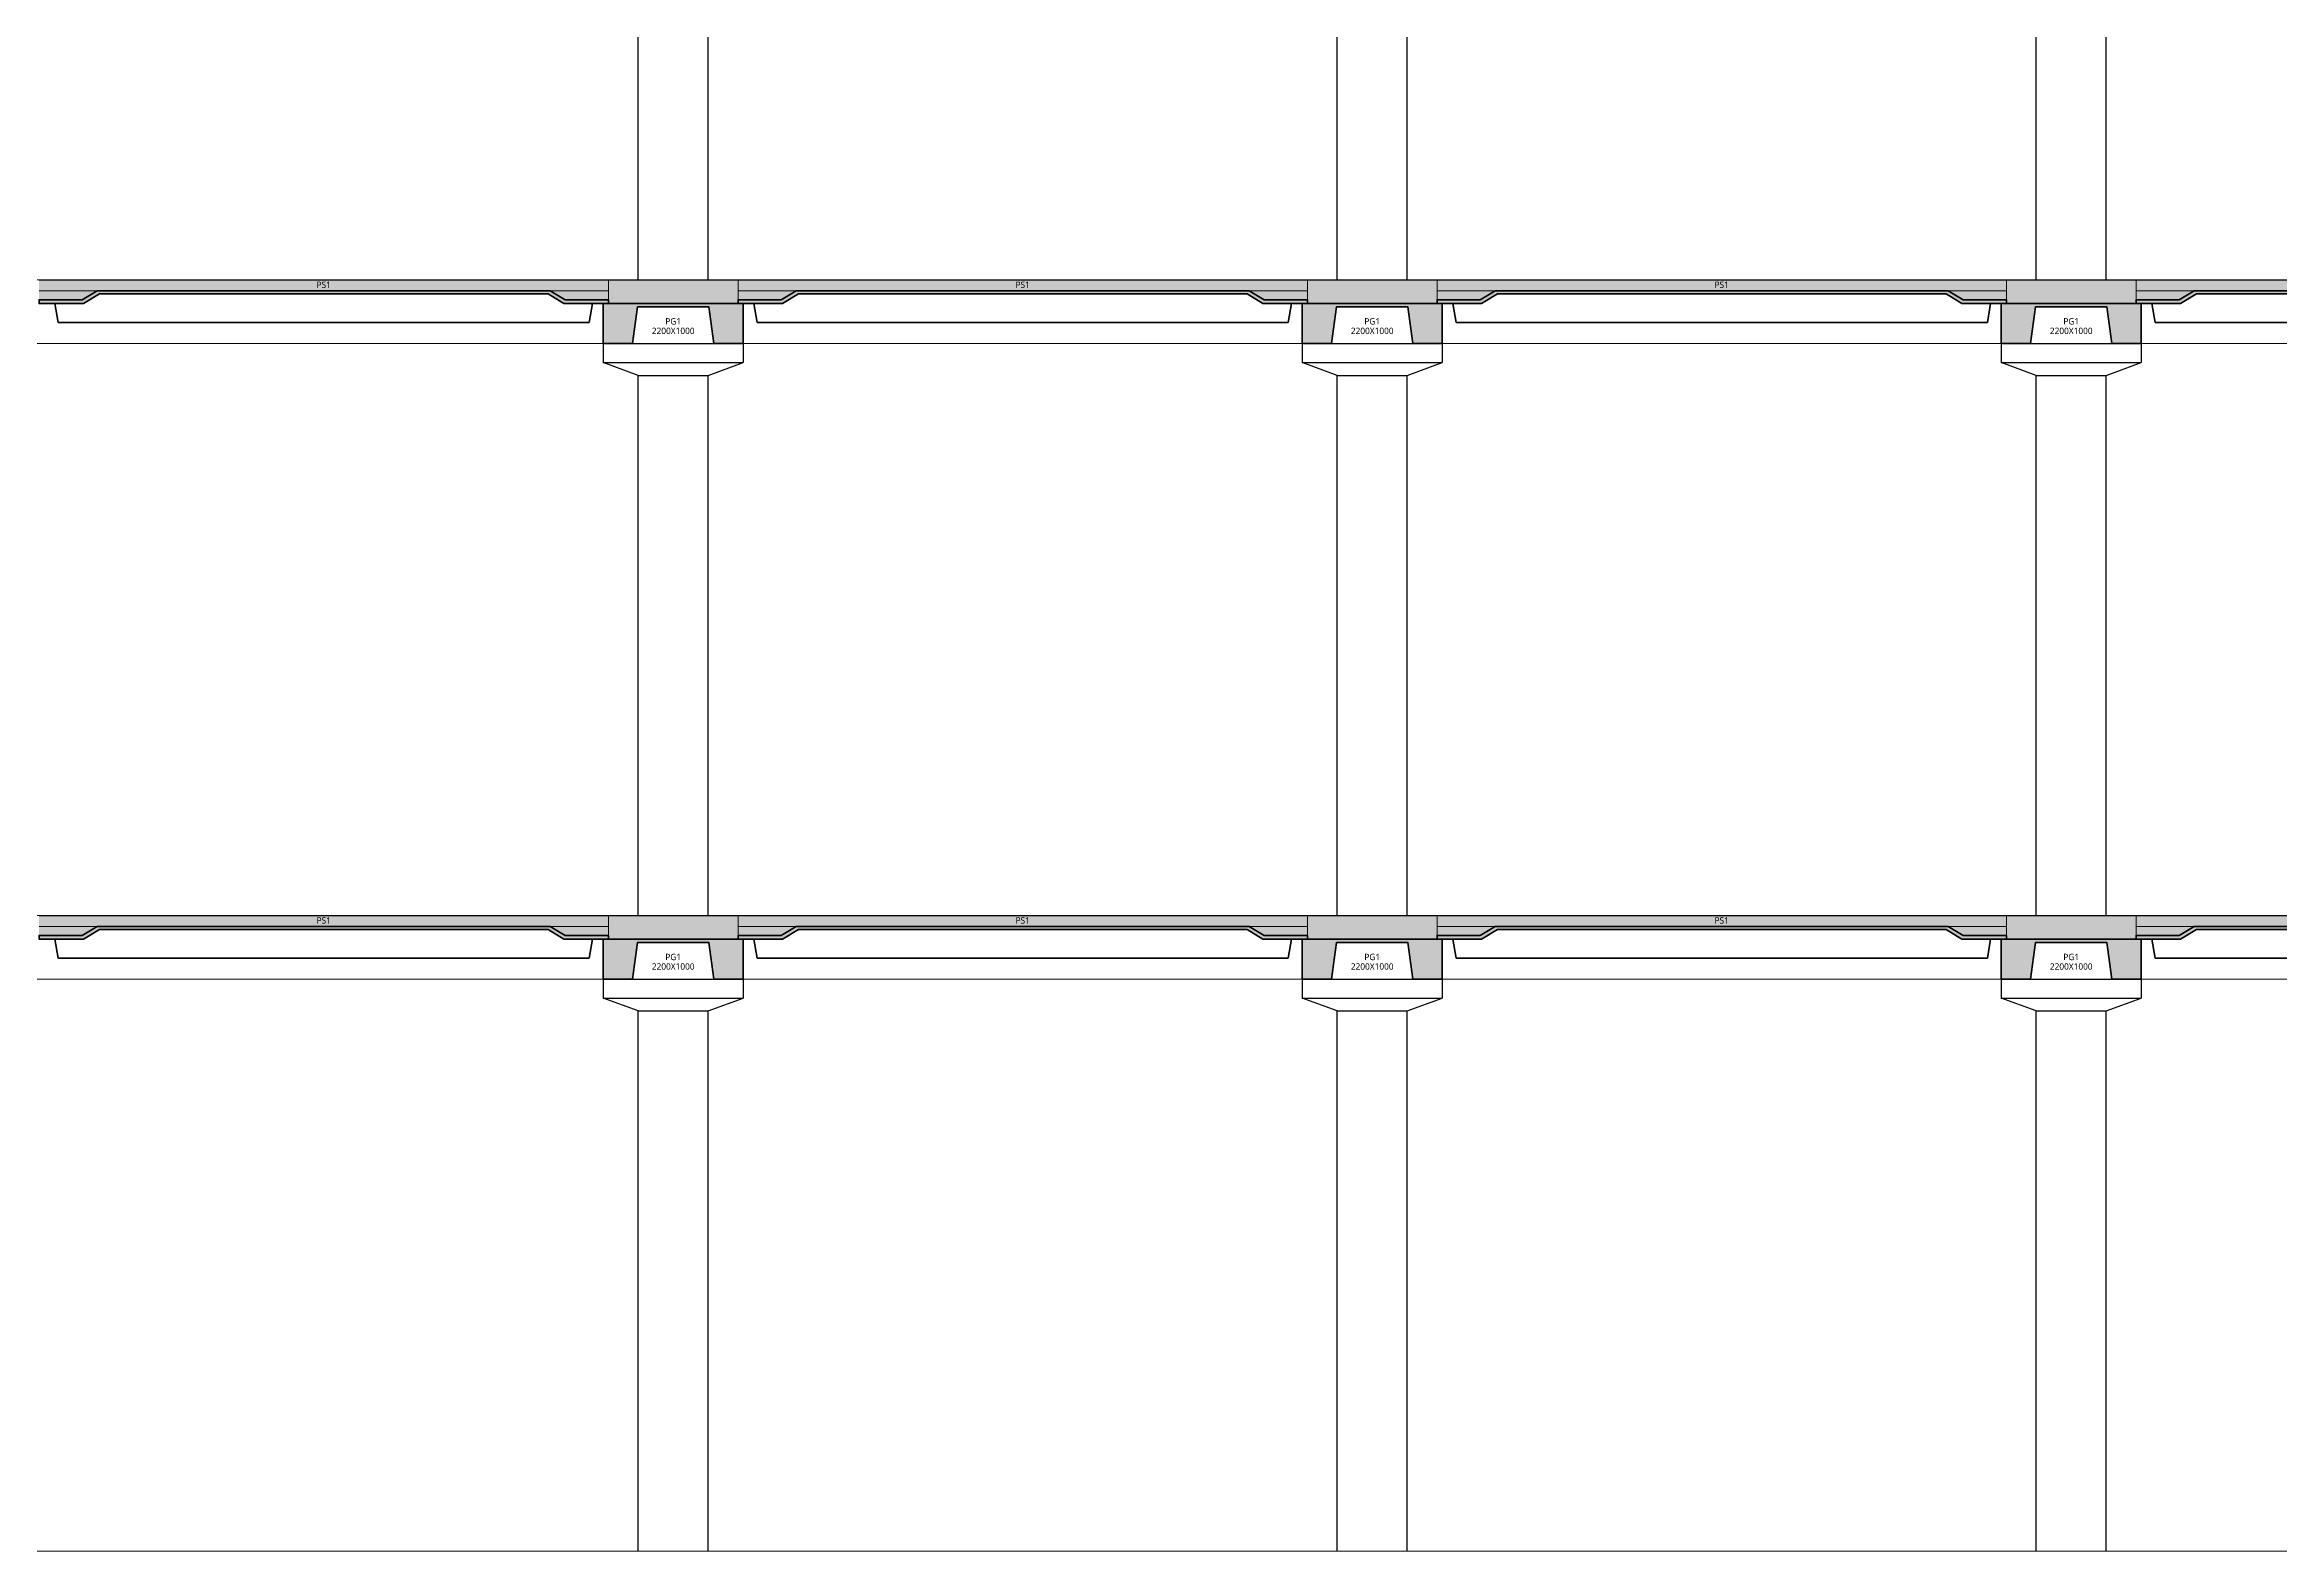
# Model space of a CAD drawing. Header units: millimetres. Extents: x 0 to 420000, y 0 to 297000.
# Drawn here: x 190123 to 225288, y 198500 to 222202 of the extents above; entities that cross this region are included whole.
import ezdxf
from ezdxf.enums import TextEntityAlignment as Align

# ---------------------------------------------------------------- set-up
doc = ezdxf.new("R2010")
doc.units = ezdxf.units.MM
doc.linetypes.add('CEN', pattern=[62, 60, -1, 0, -1])
doc.linetypes.add('HID', pattern=[2, 1.1, -0.9])
for name, color, linetype, lineweight in [('A-AXIS-LINE', 1, 'CEN', 15), ('A-CONC-LIN1', 2, 'Continuous', 40), ('A-CONC-LIN2', 7, 'Continuous', 25), ('A-ELEV-LIN2', 7, 'Continuous', 25), ('A-XXXX-WAT1', 9, 'HID', 20)]:
    doc.layers.add(name, color=color, linetype=linetype, lineweight=lineweight)
doc.layers.add('A-CONC-SOLD', color=253, linetype='CEN')
doc.layers.add('A-XXXX-NPLT', color=144, linetype='Continuous', lineweight=15, plot=False)
doc.styles.add('맑은고딕', font='')
doc.styles.get('맑은고딕').set_extended_font_data('Malgun Gothic')

# ---------------------------------------------------------------- blocks, each defined once
blk = doc.blocks.new('axis(220316)')
at = {"layer": 'A-AXIS-LINE', "ltscale": 1000}
for p, q in [((4631788.1, -381118.7), (4955413.1, -381118.7)), ((4631788.1, -382118.7), (4955413.1, -382118.7)), ((4631788.1, -391118.7), (4955413.1, -391118.7)), ((4631788.1, -392118.7), (4955413.1, -392118.7)), ((4631788.1, -401118.7), (4955413.1, -401118.7))]:
    blk.add_line(p, q, dxfattribs=at)
blk = doc.blocks.new('PG1')
at = {"layer": 'A-CONC-SOLD'}
h = blk.add_hatch(color=256, dxfattribs=at)
h.dxf.hatch_style = 1
h.paths.add_polyline_path([(4800581, -237069), (4800581, -237439), (4802621, -237439), (4802621, -237069)])
h = blk.add_hatch(color=256, dxfattribs=at)
h.dxf.hatch_style = 1
h.paths.add_polyline_path([(4800501, -238069), (4800501, -237439), (4802701, -237439), (4802701, -238069), (4802241, -238069), (4802161, -237489), (4801041, -237489), (4800961, -238069)])
at = {"layer": 'A-CONC-LIN1'}
blk.add_lwpolyline([(4800501, -238069), (4800501, -237439), (4802701, -237439), (4802701, -238069), (4802241, -238069), (4802161, -237489), (4801041, -237489), (4800961, -238069), (4800501, -238069)], dxfattribs=at)
at = {"layer": 'A-CONC-LIN2'}
blk.add_line((4800581, -237069), (4802621, -237069), dxfattribs=at)
at = {"layer": 'A-XXXX-NPLT'}
blk.add_lwpolyline([(4802701, -238069), (4800501, -238069), (4800501, -237439), (4800581, -237439), (4800581, -237069), (4802621, -237069), (4802621, -237439), (4802701, -237439)], close=True, dxfattribs=at)
at = {"layer": 'A-XXXX-NPLT', "style": '맑은고딕'}
for s, p in [('PG1', (4801601, -237719)), ('2200X1000', (4801601, -237869))]:
    blk.add_text(s, height=100, dxfattribs=at).set_placement(p, align=Align.MIDDLE)
blk = doc.blocks.new('PS1_2')
at = {"layer": 'A-CONC-SOLD'}
h = blk.add_hatch(color=256, dxfattribs=at)
h.dxf.hatch_style = 1
h.paths.add_polyline_path([(1020, -310), (1020, 0), (9980, 0), (9980, -310), (9300, -310), (9063, -170), (1937, -170), (1700, -310)])
h = blk.add_hatch(color=256, dxfattribs=at)
h.dxf.hatch_style = 1
h.paths.add_polyline_path([(9980, -310), (9980, -370), (9280, -370), (9030, -220), (1970, -220), (1720, -370), (1020, -370), (1020, -310), (1700, -310), (1937, -170), (9063, -170), (9300, -310)])
at = {"layer": 'A-CONC-LIN1', "color": 2}
for p, q in [((1320, -670), (1270, -370)), ((1320, -670), (9680, -670)), ((9680, -670), (9730, -370))]:
    blk.add_line(p, q, dxfattribs=at)
blk.add_lwpolyline([(9980, -310), (9980, -370), (9280, -370), (9030, -220), (1970, -220), (1720, -370), (1020, -370), (1020, -310), (1700, -310), (1937, -170), (9063, -170), (9300, -310)], close=True, dxfattribs=at)
at = {"layer": 'A-CONC-LIN2'}
blk.add_line((1020, 0), (9980, 0), dxfattribs=at)
at = {"layer": 'A-XXXX-NPLT'}
for p, q in [((1937, -170), (1020, -170)), ((9063, -170), (9980, -170))]:
    blk.add_line(p, q, dxfattribs=at)
at = {"layer": 'A-XXXX-NPLT', "style": '맑은고딕'}
blk.add_text('PS1', height=100, dxfattribs=at).set_placement((5500, -75), align=Align.MIDDLE)
blk = doc.blocks.new('기준층(횡)')
at = {"layer": 'A-ELEV-LIN2'}
for p, q in [((198913, 207500), (201113, 207500)), ((198913, 207500), (198913, 207200)), ((201113, 207500), (201113, 207200)), ((209913, 207500), (212113, 207500)), ((209913, 207500), (209913, 207200)), ((212113, 207500), (212113, 207200)), ((220913, 207500), (223113, 207500)), ((220913, 207500), (220913, 207200)), ((223113, 207500), (223113, 207200)), ((198913, 207200), (201113, 207200)), ((199463, 207000), (198913, 207200)), ((200563, 207000), (201113, 207200)), ((209913, 207200), (212113, 207200)), ((210463, 207000), (209913, 207200)), ((211563, 207000), (212113, 207200)), ((220913, 207200), (223113, 207200)), ((221463, 207000), (220913, 207200)), ((222563, 207000), (223113, 207200)), ((199463, 207000), (200563, 207000)), ((199463, 198500), (199463, 207000)), ((200563, 198500), (200563, 207000)), ((210463, 207000), (211563, 207000)), ((210463, 198500), (210463, 207000)), ((211563, 198500), (211563, 207000)), ((221463, 207000), (222563, 207000)), ((221463, 198500), (221463, 207000)), ((222563, 198500), (222563, 207000))]:
    blk.add_line(p, q, dxfattribs=at)
for p in [(189013, 208500), (200013, 208500), (211013, 208500), (222013, 208500)]:
    blk.add_blockref('PS1_2', p)
at = {"layer": 'A-CONC-LIN1'}
for p in [(-4601588, 445569), (-4590588, 445569), (-4579588, 445569)]:
    blk.add_blockref('PG1', p, dxfattribs=at)

msp = doc.modelspace()

# ---------------------------------------------------------------- block references
at = {"layer": 'A-AXIS-LINE'}
msp.add_blockref('axis(220316)', (-4581588.1, 599618.7), dxfattribs=at)
at = {"layer": 'A-XXXX-WAT1'}
for p in [(0, 20000), (0, 10000), (0, 0)]:
    msp.add_blockref('기준층(횡)', p, dxfattribs=at)

doc.saveas('drawing.dxf')
